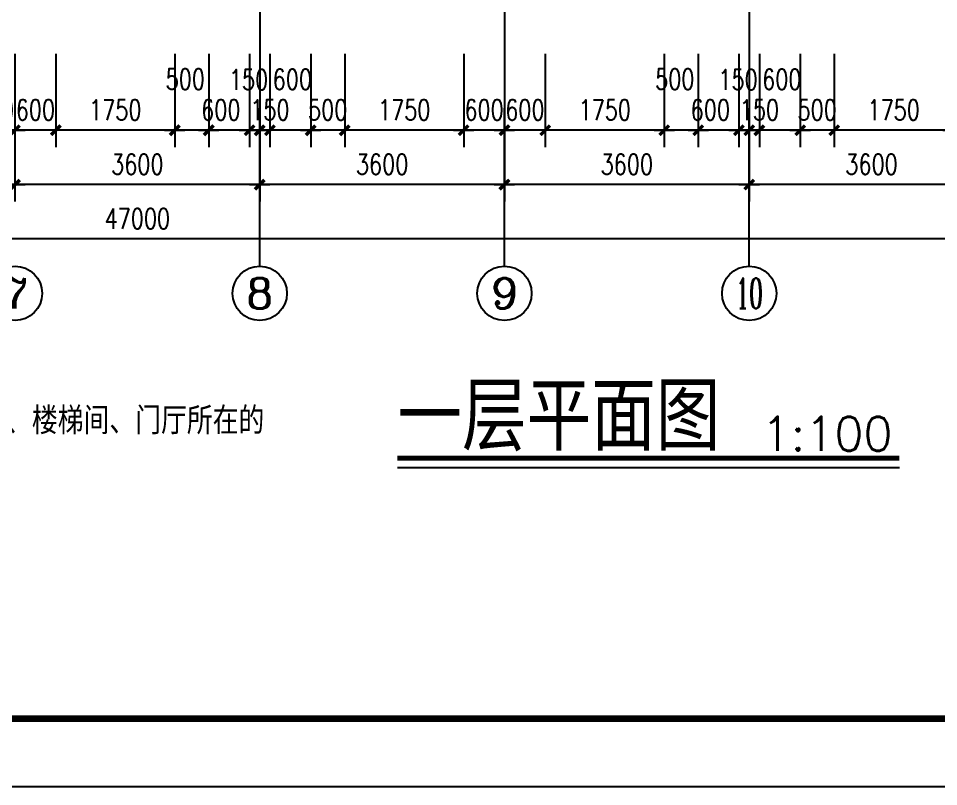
# Model space of a CAD drawing. Extents: x -105837 to 547563, y 466041 to 508041.
# Drawn here: x 40920 to 54456, y 466041 to 477346 of the extents above; entities that cross this region are included whole.
import ezdxf
from ezdxf.enums import TextEntityAlignment as Align

# ---------------------------------------------------------------- set-up
doc = ezdxf.new("R2010")
doc.units = 0
doc.header["$LTSCALE"] = 1000
doc.header["$MEASUREMENT"] = 0
doc.linetypes.add('DOTE', pattern=[2.42, 2, -0.2, 0.02, -0.2])
doc.layers.get('0').update_dxf_attribs({"linetype": 'CONTINUOUS'})
doc.layers.get('DEFPOINTS').update_dxf_attribs({"linetype": 'CONTINUOUS'})
for name, color, linetype in [('AXIS', 3, 'CONTINUOUS'), ('AXIS_TEXT', 7, 'CONTINUOUS'), ('DIM_SYMB', 3, 'CONTINUOUS'), ('DOTE', 1, 'DOTE'), ('PUB_DIM', 3, 'CONTINUOUS'), ('PUB_TEXT', 7, 'CONTINUOUS'), ('PUB_TITLE', 4, 'CONTINUOUS')]:
    doc.layers.add(name, color=color, linetype=linetype)
doc.styles.add('COMPLEX', font='COMPLEX.shx')
doc.styles.add('DIM_FONT', font='SIMPLEX.shx', dxfattribs={"width": 0.75})
doc.styles.get("Standard").update_dxf_attribs({"font": 'txt.shx', "bigfont": 'hzdx.shx'})
doc.dimstyles.new('DIMN', dxfattribs={"dimtxt": 300, "dimasz": 1, "dimexe": 250, "dimexo": 300, "dimgap": 150, "dimtad": 1, "dimdec": 0, "dimzin": 0, "dimdsep": 46, "dimtxsty": 'DIM_FONT', "dimblk": '_DIMX', "dimcen": 0.09, "dimclrt": 7, "dimadec": 0, "dimazin": 0, "dimtfac": 1, "dimtdec": 0, "dimtix": 1, "dimtmove": 2, "dimatfit": 3, "dimldrblk": '_DIMX', "dimfxl": 1, "dimtolj": 1, "dimtzin": 0, "dimarcsym": 0})

# ---------------------------------------------------------------- blocks, each defined once
blk = doc.blocks.new('_DIMX')
blk.add_line((-150, 0), (150, 0))
at = {"const_width": 50}
blk.add_lwpolyline([(-70, -70), (70, 70)], dxfattribs=at)
blk = doc.blocks.new('*D28')
at = {"layer": 'DEFPOINTS', "color": 0, "transparency": 16777216}
for p in [(19170, 476325), (66170, 476325), (19170, 474100)]:
    blk.add_point(p, dxfattribs=at)
at = {"layer": 'PUB_DIM', "color": 0, "lineweight": -2, "transparency": 16777216}
for p, q in [((19170, 476025), (19170, 473850)), ((66170, 476025), (66170, 473850)), ((66169, 474100), (19171, 474100))]:
    blk.add_line(p, q, dxfattribs=at)
at = {"layer": 'PUB_DIM', "color": 0, "lineweight": -2, "transparency": 16777216, "rotation": 180}
blk.add_blockref('_DIMX', (19170, 474100), dxfattribs=at)
at = {"layer": 'PUB_DIM', "color": 0, "lineweight": -2, "transparency": 16777216}
blk.add_blockref('_DIMX', (66170, 474100), dxfattribs=at)
at = {"layer": 'PUB_DIM', "color": 7, "transparency": 16777216, "insert": (42670, 474400), "char_height": 300, "attachment_point": 5, "style": 'DIM_FONT'}
blk.add_mtext('\\A1;47000', dxfattribs=at)
blk = doc.blocks.new('*D272')
at = {"layer": 'AXIS', "color": 0, "lineweight": -2, "transparency": 16777216}
for p, q in [((41470, 476825), (41470, 475450)), ((43220, 476825), (43220, 475450)), ((43219, 475700), (41471, 475700))]:
    blk.add_line(p, q, dxfattribs=at)
at = {"layer": 'DEFPOINTS', "color": 0, "transparency": 16777216}
for p in [(41470, 477125, 1273), (43220, 477125, 1273), (41470, 475700)]:
    blk.add_point(p, dxfattribs=at)
at = {"layer": 'AXIS', "color": 0, "lineweight": -2, "transparency": 16777216, "rotation": 180}
blk.add_blockref('_DIMX', (41470, 475700), dxfattribs=at)
at = {"layer": 'AXIS', "color": 0, "lineweight": -2, "transparency": 16777216}
blk.add_blockref('_DIMX', (43220, 475700), dxfattribs=at)
at = {"layer": 'AXIS', "color": 7, "transparency": 16777216, "insert": (42345, 476000), "char_height": 300, "attachment_point": 5, "style": 'DIM_FONT'}
blk.add_mtext('\\A1;1750', dxfattribs=at)
blk = doc.blocks.new('*D274')
at = {"layer": 'AXIS', "color": 0, "lineweight": -2, "transparency": 16777216}
for p, q in [((40870, 476025), (40870, 474650)), ((44470, 476025), (44470, 474650)), ((44469, 474900), (40871, 474900))]:
    blk.add_line(p, q, dxfattribs=at)
at = {"layer": 'DEFPOINTS', "color": 0, "transparency": 16777216}
for p in [(40870, 476325), (44470, 476325), (40870, 474900)]:
    blk.add_point(p, dxfattribs=at)
at = {"layer": 'AXIS', "color": 0, "lineweight": -2, "transparency": 16777216, "rotation": 180}
blk.add_blockref('_DIMX', (40870, 474900), dxfattribs=at)
at = {"layer": 'AXIS', "color": 0, "lineweight": -2, "transparency": 16777216}
blk.add_blockref('_DIMX', (44470, 474900), dxfattribs=at)
at = {"layer": 'AXIS', "color": 7, "transparency": 16777216, "insert": (42670, 475200), "char_height": 300, "attachment_point": 5, "style": 'DIM_FONT'}
blk.add_mtext('\\A1;3600', dxfattribs=at)
blk = doc.blocks.new('*D365')
at = {"layer": 'AXIS', "color": 0, "lineweight": -2, "transparency": 16777216}
for p, q in [((37270, 476025), (37270, 474650)), ((40870, 476025), (40870, 474650)), ((40869, 474900), (37271, 474900))]:
    blk.add_line(p, q, dxfattribs=at)
at = {"layer": 'DEFPOINTS', "color": 0, "transparency": 16777216}
for p in [(37270, 476325), (40870, 476325), (37270, 474900)]:
    blk.add_point(p, dxfattribs=at)
at = {"layer": 'AXIS', "color": 0, "lineweight": -2, "transparency": 16777216, "rotation": 180}
blk.add_blockref('_DIMX', (37270, 474900), dxfattribs=at)
at = {"layer": 'AXIS', "color": 0, "lineweight": -2, "transparency": 16777216}
blk.add_blockref('_DIMX', (40870, 474900), dxfattribs=at)
at = {"layer": 'AXIS', "color": 7, "transparency": 16777216, "insert": (39070, 475200), "char_height": 300, "attachment_point": 5, "style": 'DIM_FONT'}
blk.add_mtext('\\A1;3600', dxfattribs=at)
blk = doc.blocks.new('_axiso')
blk.add_circle((0, 0), 0.5)
at = {"layer": 'AXIS_TEXT', "style": 'COMPLEX', "width": 1.041667}
blk.add_attdef('A', text='', height=0.56, dxfattribs=at).set_placement((-0.25, -0.28), (0.25, -0.28), align=Align.FIT)
blk = doc.blocks.new('*D371')
at = {"layer": 'AXIS', "color": 0, "lineweight": -2, "transparency": 16777216}
for p, q in [((40870, 476825), (40870, 475450)), ((41470, 476825), (41470, 475450)), ((40869, 475700), (40868, 475700)), ((41470, 475700), (40870, 475700)), ((41471, 475700), (41472, 475700))]:
    blk.add_line(p, q, dxfattribs=at)
at = {"layer": 'DEFPOINTS', "color": 0, "transparency": 16777216}
for p in [(40870, 477125), (41470, 477125, 1273), (40870, 475700)]:
    blk.add_point(p, dxfattribs=at)
at = {"layer": 'AXIS', "color": 0, "lineweight": -2, "transparency": 16777216}
blk.add_blockref('_DIMX', (40870, 475700), dxfattribs=at)
at = {"layer": 'AXIS', "color": 0, "lineweight": -2, "transparency": 16777216, "rotation": 180}
blk.add_blockref('_DIMX', (41470, 475700), dxfattribs=at)
at = {"layer": 'AXIS', "color": 7, "transparency": 16777216, "insert": (41170, 476000), "char_height": 300, "attachment_point": 5, "style": 'DIM_FONT'}
blk.add_mtext('\\A1;600', dxfattribs=at)
blk = doc.blocks.new('*D372')
at = {"layer": 'AXIS', "color": 0, "lineweight": -2, "transparency": 16777216}
for p, q in [((40270, 476825), (40270, 475450)), ((40870, 476825), (40870, 475450)), ((40269, 475700), (40268, 475700)), ((40870, 475700), (40270, 475700)), ((40871, 475700), (40872, 475700))]:
    blk.add_line(p, q, dxfattribs=at)
at = {"layer": 'DEFPOINTS', "color": 0, "transparency": 16777216}
for p in [(40270, 477125, 1273), (40870, 477125), (40270, 475700)]:
    blk.add_point(p, dxfattribs=at)
at = {"layer": 'AXIS', "color": 0, "lineweight": -2, "transparency": 16777216}
blk.add_blockref('_DIMX', (40270, 475700), dxfattribs=at)
at = {"layer": 'AXIS', "color": 0, "lineweight": -2, "transparency": 16777216, "rotation": 180}
blk.add_blockref('_DIMX', (40870, 475700), dxfattribs=at)
at = {"layer": 'AXIS', "color": 7, "transparency": 16777216, "insert": (40570, 476000), "char_height": 300, "attachment_point": 5, "style": 'DIM_FONT'}
blk.add_mtext('\\A1;600', dxfattribs=at)
blk = doc.blocks.new('*D415')
at = {"layer": 'AXIS', "color": 0, "lineweight": -2, "transparency": 16777216}
for p, q in [((52920, 476825), (52920, 475450)), ((54670, 476825), (54670, 475450)), ((54669, 475700), (52921, 475700))]:
    blk.add_line(p, q, dxfattribs=at)
at = {"layer": 'DEFPOINTS', "color": 0, "transparency": 16777216}
for p in [(52920, 477125, 1273), (54670, 477125, 1273), (52920, 475700)]:
    blk.add_point(p, dxfattribs=at)
at = {"layer": 'AXIS', "color": 0, "lineweight": -2, "transparency": 16777216, "rotation": 180}
blk.add_blockref('_DIMX', (52920, 475700), dxfattribs=at)
at = {"layer": 'AXIS', "color": 0, "lineweight": -2, "transparency": 16777216}
blk.add_blockref('_DIMX', (54670, 475700), dxfattribs=at)
at = {"layer": 'AXIS', "color": 7, "transparency": 16777216, "insert": (53795, 476000), "char_height": 300, "attachment_point": 5, "style": 'DIM_FONT'}
blk.add_mtext('\\A1;1750', dxfattribs=at)
blk = doc.blocks.new('*D417')
at = {"layer": 'AXIS', "color": 0, "lineweight": -2, "transparency": 16777216}
for p, q in [((51670, 476025), (51670, 474650)), ((55270, 476025), (55270, 474650)), ((55269, 474900), (51671, 474900))]:
    blk.add_line(p, q, dxfattribs=at)
at = {"layer": 'DEFPOINTS', "color": 0, "transparency": 16777216}
for p in [(51670, 476325), (55270, 476325), (51670, 474900)]:
    blk.add_point(p, dxfattribs=at)
at = {"layer": 'AXIS', "color": 0, "lineweight": -2, "transparency": 16777216, "rotation": 180}
blk.add_blockref('_DIMX', (51670, 474900), dxfattribs=at)
at = {"layer": 'AXIS', "color": 0, "lineweight": -2, "transparency": 16777216}
blk.add_blockref('_DIMX', (55270, 474900), dxfattribs=at)
at = {"layer": 'AXIS', "color": 7, "transparency": 16777216, "insert": (53470, 475200), "char_height": 300, "attachment_point": 5, "style": 'DIM_FONT'}
blk.add_mtext('\\A1;3600', dxfattribs=at)
blk = doc.blocks.new('*D421')
at = {"layer": 'AXIS', "color": 0, "lineweight": -2, "transparency": 16777216}
for p, q in [((48070, 476825), (48070, 475450)), ((48670, 476825), (48670, 475450)), ((48069, 475700), (48068, 475700)), ((48670, 475700), (48070, 475700)), ((48671, 475700), (48672, 475700))]:
    blk.add_line(p, q, dxfattribs=at)
at = {"layer": 'DEFPOINTS', "color": 0, "transparency": 16777216}
for p in [(48070, 477125), (48670, 477125, 1273), (48070, 475700)]:
    blk.add_point(p, dxfattribs=at)
at = {"layer": 'AXIS', "color": 0, "lineweight": -2, "transparency": 16777216}
blk.add_blockref('_DIMX', (48070, 475700), dxfattribs=at)
at = {"layer": 'AXIS', "color": 0, "lineweight": -2, "transparency": 16777216, "rotation": 180}
blk.add_blockref('_DIMX', (48670, 475700), dxfattribs=at)
at = {"layer": 'AXIS', "color": 7, "transparency": 16777216, "insert": (48370, 476000), "char_height": 300, "attachment_point": 5, "style": 'DIM_FONT'}
blk.add_mtext('\\A1;600', dxfattribs=at)
blk = doc.blocks.new('*D422')
at = {"layer": 'AXIS', "color": 0, "lineweight": -2, "transparency": 16777216}
for p, q in [((48070, 476025), (48070, 474650)), ((51670, 476025), (51670, 474650)), ((51669, 474900), (48071, 474900))]:
    blk.add_line(p, q, dxfattribs=at)
at = {"layer": 'DEFPOINTS', "color": 0, "transparency": 16777216}
for p in [(48070, 476325), (51670, 476325), (48070, 474900)]:
    blk.add_point(p, dxfattribs=at)
at = {"layer": 'AXIS', "color": 0, "lineweight": -2, "transparency": 16777216, "rotation": 180}
blk.add_blockref('_DIMX', (48070, 474900), dxfattribs=at)
at = {"layer": 'AXIS', "color": 0, "lineweight": -2, "transparency": 16777216}
blk.add_blockref('_DIMX', (51670, 474900), dxfattribs=at)
at = {"layer": 'AXIS', "color": 7, "transparency": 16777216, "insert": (49870, 475200), "char_height": 300, "attachment_point": 5, "style": 'DIM_FONT'}
blk.add_mtext('\\A1;3600', dxfattribs=at)
blk = doc.blocks.new('*D423')
at = {"layer": 'AXIS', "color": 0, "lineweight": -2, "transparency": 16777216}
for p, q in [((45220, 476825), (45220, 475450)), ((45720, 476825), (45720, 475450)), ((45219, 475700), (45218, 475700)), ((45720, 475700), (45220, 475700)), ((45721, 475700), (45722, 475700))]:
    blk.add_line(p, q, dxfattribs=at)
at = {"layer": 'DEFPOINTS', "color": 0, "transparency": 16777216}
for p in [(45220, 477125, 1273), (45720, 477125, 1273), (45220, 475700)]:
    blk.add_point(p, dxfattribs=at)
at = {"layer": 'AXIS', "color": 0, "lineweight": -2, "transparency": 16777216}
blk.add_blockref('_DIMX', (45220, 475700), dxfattribs=at)
at = {"layer": 'AXIS', "color": 0, "lineweight": -2, "transparency": 16777216, "rotation": 180}
blk.add_blockref('_DIMX', (45720, 475700), dxfattribs=at)
at = {"layer": 'AXIS', "color": 7, "transparency": 16777216, "insert": (45470, 476000), "char_height": 300, "attachment_point": 5, "style": 'DIM_FONT'}
blk.add_mtext('\\A1;500', dxfattribs=at)
blk = doc.blocks.new('*D424')
at = {"layer": 'AXIS', "color": 0, "lineweight": -2, "transparency": 16777216}
for p, q in [((44470, 476025), (44470, 474650)), ((48070, 476025), (48070, 474650)), ((48069, 474900), (44471, 474900))]:
    blk.add_line(p, q, dxfattribs=at)
at = {"layer": 'DEFPOINTS', "color": 0, "transparency": 16777216}
for p in [(44470, 476325), (48070, 476325), (44470, 474900)]:
    blk.add_point(p, dxfattribs=at)
at = {"layer": 'AXIS', "color": 0, "lineweight": -2, "transparency": 16777216, "rotation": 180}
blk.add_blockref('_DIMX', (44470, 474900), dxfattribs=at)
at = {"layer": 'AXIS', "color": 0, "lineweight": -2, "transparency": 16777216}
blk.add_blockref('_DIMX', (48070, 474900), dxfattribs=at)
at = {"layer": 'AXIS', "color": 7, "transparency": 16777216, "insert": (46270, 475200), "char_height": 300, "attachment_point": 5, "style": 'DIM_FONT'}
blk.add_mtext('\\A1;3600', dxfattribs=at)
blk = doc.blocks.new('*D425')
at = {"layer": 'AXIS', "color": 0, "lineweight": -2, "transparency": 16777216}
for p, q in [((43720, 476825), (43720, 475450)), ((44320, 476825), (44320, 475450)), ((44319, 475700), (43721, 475700))]:
    blk.add_line(p, q, dxfattribs=at)
at = {"layer": 'DEFPOINTS', "color": 0, "transparency": 16777216}
for p in [(43720, 477125, 1273), (44320, 477125, 1273), (43720, 475700)]:
    blk.add_point(p, dxfattribs=at)
at = {"layer": 'AXIS', "color": 0, "lineweight": -2, "transparency": 16777216, "rotation": 180}
blk.add_blockref('_DIMX', (43720, 475700), dxfattribs=at)
at = {"layer": 'AXIS', "color": 0, "lineweight": -2, "transparency": 16777216}
blk.add_blockref('_DIMX', (44320, 475700), dxfattribs=at)
at = {"layer": 'AXIS', "color": 7, "transparency": 16777216, "insert": (43898, 476000), "char_height": 300, "attachment_point": 5, "style": 'DIM_FONT'}
blk.add_mtext('\\A1;600', dxfattribs=at)
blk = doc.blocks.new('*D426')
at = {"layer": 'AXIS', "color": 0, "lineweight": -2, "transparency": 16777216}
for p, q in [((43220, 476825), (43220, 475450)), ((43720, 476825), (43720, 475450)), ((43719, 475700), (43221, 475700))]:
    blk.add_line(p, q, dxfattribs=at)
at = {"layer": 'DEFPOINTS', "color": 0, "transparency": 16777216}
for p in [(43220, 477125, 1273), (43720, 477125, 1273), (43220, 475700)]:
    blk.add_point(p, dxfattribs=at)
at = {"layer": 'AXIS', "color": 0, "lineweight": -2, "transparency": 16777216, "rotation": 180}
blk.add_blockref('_DIMX', (43220, 475700), dxfattribs=at)
at = {"layer": 'AXIS', "color": 0, "lineweight": -2, "transparency": 16777216}
blk.add_blockref('_DIMX', (43720, 475700), dxfattribs=at)
at = {"layer": 'AXIS', "color": 7, "transparency": 16777216, "insert": (43375, 476452), "char_height": 300, "attachment_point": 5, "style": 'DIM_FONT'}
blk.add_mtext('\\A1;500', dxfattribs=at)
blk = doc.blocks.new('*D427')
at = {"layer": 'AXIS', "color": 0, "lineweight": -2, "transparency": 16777216}
for p, q in [((44470, 476825), (44470, 475450)), ((44620, 476825), (44620, 475450)), ((44469, 475700), (44468, 475700)), ((44620, 475700), (44470, 475700)), ((44621, 475700), (44622, 475700))]:
    blk.add_line(p, q, dxfattribs=at)
at = {"layer": 'DEFPOINTS', "color": 0, "transparency": 16777216}
for p in [(44470, 477125), (44620, 477125, 1273), (44470, 475700)]:
    blk.add_point(p, dxfattribs=at)
at = {"layer": 'AXIS', "color": 0, "lineweight": -2, "transparency": 16777216}
blk.add_blockref('_DIMX', (44470, 475700), dxfattribs=at)
at = {"layer": 'AXIS', "color": 0, "lineweight": -2, "transparency": 16777216, "rotation": 180}
blk.add_blockref('_DIMX', (44620, 475700), dxfattribs=at)
at = {"layer": 'AXIS', "color": 7, "transparency": 16777216, "insert": (44620, 476000), "char_height": 300, "attachment_point": 5, "style": 'DIM_FONT'}
blk.add_mtext('\\A1;150', dxfattribs=at)
blk = doc.blocks.new('*D428')
at = {"layer": 'AXIS', "color": 0, "lineweight": -2, "transparency": 16777216}
for p, q in [((44320, 476825), (44320, 475450)), ((44470, 476825), (44470, 475450)), ((44319, 475700), (44318, 475700)), ((44470, 475700), (44320, 475700)), ((44471, 475700), (44472, 475700))]:
    blk.add_line(p, q, dxfattribs=at)
at = {"layer": 'DEFPOINTS', "color": 0, "transparency": 16777216}
for p in [(44320, 477125, 1273), (44470, 477125), (44320, 475700)]:
    blk.add_point(p, dxfattribs=at)
at = {"layer": 'AXIS', "color": 0, "lineweight": -2, "transparency": 16777216}
blk.add_blockref('_DIMX', (44320, 475700), dxfattribs=at)
at = {"layer": 'AXIS', "color": 0, "lineweight": -2, "transparency": 16777216, "rotation": 180}
blk.add_blockref('_DIMX', (44470, 475700), dxfattribs=at)
at = {"layer": 'AXIS', "color": 7, "transparency": 16777216, "insert": (44306, 476444), "char_height": 300, "attachment_point": 5, "style": 'DIM_FONT'}
blk.add_mtext('\\A1;150', dxfattribs=at)
blk = doc.blocks.new('*D429')
at = {"layer": 'AXIS', "color": 0, "lineweight": -2, "transparency": 16777216}
for p, q in [((44620, 476825), (44620, 475450)), ((45220, 476825), (45220, 475450)), ((45219, 475700), (44621, 475700))]:
    blk.add_line(p, q, dxfattribs=at)
at = {"layer": 'DEFPOINTS', "color": 0, "transparency": 16777216}
for p in [(44620, 477125, 1273), (45220, 477125, 1273), (44620, 475700)]:
    blk.add_point(p, dxfattribs=at)
at = {"layer": 'AXIS', "color": 0, "lineweight": -2, "transparency": 16777216, "rotation": 180}
blk.add_blockref('_DIMX', (44620, 475700), dxfattribs=at)
at = {"layer": 'AXIS', "color": 0, "lineweight": -2, "transparency": 16777216}
blk.add_blockref('_DIMX', (45220, 475700), dxfattribs=at)
at = {"layer": 'AXIS', "color": 7, "transparency": 16777216, "insert": (44950, 476449), "char_height": 300, "attachment_point": 5, "style": 'DIM_FONT'}
blk.add_mtext('\\A1;600', dxfattribs=at)
blk = doc.blocks.new('*D430')
at = {"layer": 'AXIS', "color": 0, "lineweight": -2, "transparency": 16777216}
for p, q in [((45720, 476825), (45720, 475450)), ((47470, 476825), (47470, 475450)), ((47469, 475700), (45721, 475700))]:
    blk.add_line(p, q, dxfattribs=at)
at = {"layer": 'DEFPOINTS', "color": 0, "transparency": 16777216}
for p in [(45720, 477125, 1273), (47470, 477125, 1273), (45720, 475700)]:
    blk.add_point(p, dxfattribs=at)
at = {"layer": 'AXIS', "color": 0, "lineweight": -2, "transparency": 16777216, "rotation": 180}
blk.add_blockref('_DIMX', (45720, 475700), dxfattribs=at)
at = {"layer": 'AXIS', "color": 0, "lineweight": -2, "transparency": 16777216}
blk.add_blockref('_DIMX', (47470, 475700), dxfattribs=at)
at = {"layer": 'AXIS', "color": 7, "transparency": 16777216, "insert": (46595, 476000), "char_height": 300, "attachment_point": 5, "style": 'DIM_FONT'}
blk.add_mtext('\\A1;1750', dxfattribs=at)
blk = doc.blocks.new('*D431')
at = {"layer": 'AXIS', "color": 0, "lineweight": -2, "transparency": 16777216}
for p, q in [((47470, 476825), (47470, 475450)), ((48070, 476825), (48070, 475450)), ((47469, 475700), (47468, 475700)), ((48070, 475700), (47470, 475700)), ((48071, 475700), (48072, 475700))]:
    blk.add_line(p, q, dxfattribs=at)
at = {"layer": 'DEFPOINTS', "color": 0, "transparency": 16777216}
for p in [(47470, 477125, 1273), (48070, 477125), (47470, 475700)]:
    blk.add_point(p, dxfattribs=at)
at = {"layer": 'AXIS', "color": 0, "lineweight": -2, "transparency": 16777216}
blk.add_blockref('_DIMX', (47470, 475700), dxfattribs=at)
at = {"layer": 'AXIS', "color": 0, "lineweight": -2, "transparency": 16777216, "rotation": 180}
blk.add_blockref('_DIMX', (48070, 475700), dxfattribs=at)
at = {"layer": 'AXIS', "color": 7, "transparency": 16777216, "insert": (47770, 476000), "char_height": 300, "attachment_point": 5, "style": 'DIM_FONT'}
blk.add_mtext('\\A1;600', dxfattribs=at)
blk = doc.blocks.new('*D432')
at = {"layer": 'AXIS', "color": 0, "lineweight": -2, "transparency": 16777216}
for p, q in [((51670, 476825), (51670, 475450)), ((51820, 476825), (51820, 475450)), ((51669, 475700), (51668, 475700)), ((51820, 475700), (51670, 475700)), ((51821, 475700), (51822, 475700))]:
    blk.add_line(p, q, dxfattribs=at)
at = {"layer": 'DEFPOINTS', "color": 0, "transparency": 16777216}
for p in [(51670, 477125), (51820, 477125, 1273), (51670, 475700)]:
    blk.add_point(p, dxfattribs=at)
at = {"layer": 'AXIS', "color": 0, "lineweight": -2, "transparency": 16777216}
blk.add_blockref('_DIMX', (51670, 475700), dxfattribs=at)
at = {"layer": 'AXIS', "color": 0, "lineweight": -2, "transparency": 16777216, "rotation": 180}
blk.add_blockref('_DIMX', (51820, 475700), dxfattribs=at)
at = {"layer": 'AXIS', "color": 7, "transparency": 16777216, "insert": (51820, 476000), "char_height": 300, "attachment_point": 5, "style": 'DIM_FONT'}
blk.add_mtext('\\A1;150', dxfattribs=at)
blk = doc.blocks.new('*D433')
at = {"layer": 'AXIS', "color": 0, "lineweight": -2, "transparency": 16777216}
for p, q in [((51520, 476825), (51520, 475450)), ((51670, 476825), (51670, 475450)), ((51519, 475700), (51518, 475700)), ((51670, 475700), (51520, 475700)), ((51671, 475700), (51672, 475700))]:
    blk.add_line(p, q, dxfattribs=at)
at = {"layer": 'DEFPOINTS', "color": 0, "transparency": 16777216}
for p in [(51520, 477125, 1273), (51670, 477125), (51520, 475700)]:
    blk.add_point(p, dxfattribs=at)
at = {"layer": 'AXIS', "color": 0, "lineweight": -2, "transparency": 16777216}
blk.add_blockref('_DIMX', (51520, 475700), dxfattribs=at)
at = {"layer": 'AXIS', "color": 0, "lineweight": -2, "transparency": 16777216, "rotation": 180}
blk.add_blockref('_DIMX', (51670, 475700), dxfattribs=at)
at = {"layer": 'AXIS', "color": 7, "transparency": 16777216, "insert": (51506, 476444), "char_height": 300, "attachment_point": 5, "style": 'DIM_FONT'}
blk.add_mtext('\\A1;150', dxfattribs=at)
blk = doc.blocks.new('*D434')
at = {"layer": 'AXIS', "color": 0, "lineweight": -2, "transparency": 16777216}
for p, q in [((50920, 476825), (50920, 475450)), ((51520, 476825), (51520, 475450)), ((51519, 475700), (50921, 475700))]:
    blk.add_line(p, q, dxfattribs=at)
at = {"layer": 'DEFPOINTS', "color": 0, "transparency": 16777216}
for p in [(50920, 477125, 1273), (51520, 477125, 1273), (50920, 475700)]:
    blk.add_point(p, dxfattribs=at)
at = {"layer": 'AXIS', "color": 0, "lineweight": -2, "transparency": 16777216, "rotation": 180}
blk.add_blockref('_DIMX', (50920, 475700), dxfattribs=at)
at = {"layer": 'AXIS', "color": 0, "lineweight": -2, "transparency": 16777216}
blk.add_blockref('_DIMX', (51520, 475700), dxfattribs=at)
at = {"layer": 'AXIS', "color": 7, "transparency": 16777216, "insert": (51098, 476000), "char_height": 300, "attachment_point": 5, "style": 'DIM_FONT'}
blk.add_mtext('\\A1;600', dxfattribs=at)
blk = doc.blocks.new('*D435')
at = {"layer": 'AXIS', "color": 0, "lineweight": -2, "transparency": 16777216}
for p, q in [((48670, 476825), (48670, 475450)), ((50420, 476825), (50420, 475450)), ((50419, 475700), (48671, 475700))]:
    blk.add_line(p, q, dxfattribs=at)
at = {"layer": 'DEFPOINTS', "color": 0, "transparency": 16777216}
for p in [(48670, 477125, 1273), (50420, 477125, 1273), (48670, 475700)]:
    blk.add_point(p, dxfattribs=at)
at = {"layer": 'AXIS', "color": 0, "lineweight": -2, "transparency": 16777216, "rotation": 180}
blk.add_blockref('_DIMX', (48670, 475700), dxfattribs=at)
at = {"layer": 'AXIS', "color": 0, "lineweight": -2, "transparency": 16777216}
blk.add_blockref('_DIMX', (50420, 475700), dxfattribs=at)
at = {"layer": 'AXIS', "color": 7, "transparency": 16777216, "insert": (49545, 476000), "char_height": 300, "attachment_point": 5, "style": 'DIM_FONT'}
blk.add_mtext('\\A1;1750', dxfattribs=at)
blk = doc.blocks.new('*D436')
at = {"layer": 'AXIS', "color": 0, "lineweight": -2, "transparency": 16777216}
for p, q in [((50420, 476825), (50420, 475450)), ((50920, 476825), (50920, 475450)), ((50919, 475700), (50421, 475700))]:
    blk.add_line(p, q, dxfattribs=at)
at = {"layer": 'DEFPOINTS', "color": 0, "transparency": 16777216}
for p in [(50420, 477125, 1273), (50920, 477125, 1273), (50420, 475700)]:
    blk.add_point(p, dxfattribs=at)
at = {"layer": 'AXIS', "color": 0, "lineweight": -2, "transparency": 16777216, "rotation": 180}
blk.add_blockref('_DIMX', (50420, 475700), dxfattribs=at)
at = {"layer": 'AXIS', "color": 0, "lineweight": -2, "transparency": 16777216}
blk.add_blockref('_DIMX', (50920, 475700), dxfattribs=at)
at = {"layer": 'AXIS', "color": 7, "transparency": 16777216, "insert": (50575, 476452), "char_height": 300, "attachment_point": 5, "style": 'DIM_FONT'}
blk.add_mtext('\\A1;500', dxfattribs=at)
blk = doc.blocks.new('*D437')
at = {"layer": 'AXIS', "color": 0, "lineweight": -2, "transparency": 16777216}
for p, q in [((52420, 476825), (52420, 475450)), ((52920, 476825), (52920, 475450)), ((52419, 475700), (52418, 475700)), ((52920, 475700), (52420, 475700)), ((52921, 475700), (52922, 475700))]:
    blk.add_line(p, q, dxfattribs=at)
at = {"layer": 'DEFPOINTS', "color": 0, "transparency": 16777216}
for p in [(52420, 477125, 1273), (52920, 477125, 1273), (52420, 475700)]:
    blk.add_point(p, dxfattribs=at)
at = {"layer": 'AXIS', "color": 0, "lineweight": -2, "transparency": 16777216}
blk.add_blockref('_DIMX', (52420, 475700), dxfattribs=at)
at = {"layer": 'AXIS', "color": 0, "lineweight": -2, "transparency": 16777216, "rotation": 180}
blk.add_blockref('_DIMX', (52920, 475700), dxfattribs=at)
at = {"layer": 'AXIS', "color": 7, "transparency": 16777216, "insert": (52670, 476000), "char_height": 300, "attachment_point": 5, "style": 'DIM_FONT'}
blk.add_mtext('\\A1;500', dxfattribs=at)
blk = doc.blocks.new('*D438')
at = {"layer": 'AXIS', "color": 0, "lineweight": -2, "transparency": 16777216}
for p, q in [((51820, 476825), (51820, 475450)), ((52420, 476825), (52420, 475450)), ((52419, 475700), (51821, 475700))]:
    blk.add_line(p, q, dxfattribs=at)
at = {"layer": 'DEFPOINTS', "color": 0, "transparency": 16777216}
for p in [(51820, 477125, 1273), (52420, 477125, 1273), (51820, 475700)]:
    blk.add_point(p, dxfattribs=at)
at = {"layer": 'AXIS', "color": 0, "lineweight": -2, "transparency": 16777216, "rotation": 180}
blk.add_blockref('_DIMX', (51820, 475700), dxfattribs=at)
at = {"layer": 'AXIS', "color": 0, "lineweight": -2, "transparency": 16777216}
blk.add_blockref('_DIMX', (52420, 475700), dxfattribs=at)
at = {"layer": 'AXIS', "color": 7, "transparency": 16777216, "insert": (52150, 476449), "char_height": 300, "attachment_point": 5, "style": 'DIM_FONT'}
blk.add_mtext('\\A1;600', dxfattribs=at)

msp = doc.modelspace()

# ---------------------------------------------------------------- linework, layer by layer
at = {"layer": 'AXIS'}
for p, q in [((44470.1323, 473699.65569), (44470.1323, 476024.65569)), ((48070.1323, 473699.65569), (48070.1323, 476024.65569)), ((51670.1323, 473699.65569), (51670.1323, 476024.65569))]:
    msp.add_line(p, q, dxfattribs=at)
at = {"layer": 'DIM_SYMB', "const_width": 70}
msp.add_lwpolyline([(46495.44499, 470874.74162), (53879.92193, 470874.74162)], dxfattribs=at)
at = {"layer": 'DIM_SYMB'}
msp.add_lwpolyline([(46495.94356, 470734.74162), (53879.92193, 470734.74162)], dxfattribs=at)
at = {"layer": 'DOTE'}
for p, q in [((44470.1323, 499439.05978), (44470.1323, 476824.65569)), ((48070.1323, 499439.05978), (48070.1323, 476824.65569)), ((51670.1323, 499439.05978), (51670.1323, 476824.65569))]:
    msp.add_line(p, q, dxfattribs=at)
at = {"layer": 'PUB_TITLE'}
msp.add_lwpolyline([(12963.01576, 466040.74173), (72363.01576, 466040.74173), (72363.01576, 508040.74173), (12963.01576, 508040.74173)], close=True, dxfattribs=at)
at = {"layer": 'PUB_TITLE', "const_width": 100}
msp.add_lwpolyline([(13963.01576, 467040.74173), (71363.01576, 467040.74173), (71363.01576, 507040.74173), (13963.01576, 507040.74173)], close=True, dxfattribs=at)

# ---------------------------------------------------------------- block references
at = {"layer": 'AXIS'}
ref = msp.add_blockref('_axiso', (40870.1323, 473299.65569), dxfattribs=dict(at, xscale=800, yscale=800, zscale=800))
ref.add_attrib('A', '7', dxfattribs={"layer": 'AXIS_TEXT', "height": 448, "style": 'COMPLEX', "width": 1.339286}).set_placement((40670.1323, 473075.65569), (41070.1323, 473075.65569), align=Align.FIT)
ref = msp.add_blockref('_axiso', (44470.1323, 473299.65569), dxfattribs=dict(at, xscale=800, yscale=800, zscale=800))
ref.add_attrib('A', '8', dxfattribs={"layer": 'AXIS_TEXT', "height": 448, "style": 'COMPLEX', "width": 1.339286}).set_placement((44270.1323, 473075.65569), (44670.1323, 473075.65569), align=Align.FIT)
ref = msp.add_blockref('_axiso', (48070.1323, 473299.65569), dxfattribs=dict(at, xscale=800, yscale=800, zscale=800))
ref.add_attrib('A', '9', dxfattribs={"layer": 'AXIS_TEXT', "height": 448, "style": 'COMPLEX', "width": 1.339286}).set_placement((47870.1323, 473075.65569), (48270.1323, 473075.65569), align=Align.FIT)
ref = msp.add_blockref('_axiso', (51670.1323, 473299.65569), dxfattribs=dict(at, xscale=800, yscale=800, zscale=800))
ref.add_attrib('A', '10', dxfattribs={"layer": 'AXIS_TEXT', "height": 448, "style": 'COMPLEX', "width": 0.646552}).set_placement((51470.1323, 473075.65569), (51870.1323, 473075.65569), align=Align.FIT)

# ---------------------------------------------------------------- texts
at = {"layer": 'PUB_TEXT'}
for s, height, p in [('一层平面图', 1000, (46495.44499, 470983.24556)), ('厚（除宿舍卫生间、楼梯间、门厅所在的', 400, (37697.69994, 471225.73298)), ('1:100', 500, (51851.35051, 470983.24556))]:
    msp.add_text(s, height=height, dxfattribs=at).set_placement(p)

# ---------------------------------------------------------------- dimensions: what is measured, and where the dimension line sits
at = {"layer": 'AXIS'}
for base, p1, p2, picture, middle in [((40270.1323, 475699.65569), (40870.1323, 477124.65569), (40270.1323, 477124.65569, 1272.79221), '*D372', (40570.1323, 475999.65569)), ((40870.1323, 475699.65569), (41470.1323, 477124.65569, 1272.79221), (40870.1323, 477124.65569), '*D371', (41170.1323, 475999.65569)), ((41470.1323, 475699.65569), (43220.1323, 477124.65569, 1272.79221), (41470.1323, 477124.65569, 1272.79221), '*D272', (42345.1323, 475999.65569)), ((45220.1323, 475699.65569), (45720.1323, 477124.65569, 1272.79221), (45220.1323, 477124.65569, 1272.79221), '*D423', (45470.1323, 475999.65569)), ((45720.1323, 475699.65569), (47470.1323, 477124.65569, 1272.79221), (45720.1323, 477124.65569, 1272.79221), '*D430', (46595.1323, 475999.65569)), ((47470.1323, 475699.65569), (48070.1323, 477124.65569), (47470.1323, 477124.65569, 1272.79221), '*D431', (47770.1323, 475999.65569)), ((48070.1323, 475699.65569), (48670.1323, 477124.65569, 1272.79221), (48070.1323, 477124.65569), '*D421', (48370.1323, 475999.65569)), ((48670.1323, 475699.65569), (50420.1323, 477124.65569, 1272.79221), (48670.1323, 477124.65569, 1272.79221), '*D435', (49545.1323, 475999.65569)), ((52420.1323, 475699.65569), (52920.1323, 477124.65569, 1272.79221), (52420.1323, 477124.65569, 1272.79221), '*D437', (52670.1323, 475999.65569)), ((52920.1323, 475699.65569), (54670.1323, 477124.65569, 1272.79221), (52920.1323, 477124.65569, 1272.79221), '*D415', (53795.1323, 475999.65569)), ((37270.1323, 474899.65569), (40870.1323, 476324.65569), (37270.1323, 476324.65569), '*D365', (39070.1323, 475199.65569)), ((40870.1323, 474899.65569), (44470.1323, 476324.65569), (40870.1323, 476324.65569), '*D274', (42670.1323, 475199.65569)), ((44470.1323, 474899.65569), (48070.1323, 476324.65569), (44470.1323, 476324.65569), '*D424', (46270.1323, 475199.65569)), ((48070.1323, 474899.65569), (51670.1323, 476324.65569), (48070.1323, 476324.65569), '*D422', (49870.1323, 475199.65569)), ((51670.1323, 474899.65569), (55270.1323, 476324.65569), (51670.1323, 476324.65569), '*D417', (53470.1323, 475199.65569))]:
    dim = msp.add_linear_dim(base=base, p1=p1, p2=p2, dimstyle='DIMN', dxfattribs=at)
    dim.commit()
    dim.dimension.update_dxf_attribs({"geometry": picture, "text_midpoint": middle})
for base, p1, p2, picture, middle in [((43220.1323, 475699.65569), (43720.1323, 477124.65569, 1272.79221), (43220.1323, 477124.65569, 1272.79221), '*D426', (43374.51793, 476451.59827)), ((43720.1323, 475699.65569), (44320.1323, 477124.65569, 1272.79221), (43720.1323, 477124.65569, 1272.79221), '*D425', (43898.40769, 475999.65569)), ((44320.1323, 475699.65569), (44470.1323, 477124.65569), (44320.1323, 477124.65569, 1272.79221), '*D428', (44305.83131, 476443.81852)), ((44470.1323, 475699.65569), (44620.1323, 477124.65569, 1272.79221), (44470.1323, 477124.65569), '*D427', (44620.1323, 475999.65569)), ((44620.1323, 475699.65569), (45220.1323, 477124.65569, 1272.79221), (44620.1323, 477124.65569, 1272.79221), '*D429', (44950.36239, 476448.8242)), ((50420.1323, 475699.65569), (50920.1323, 477124.65569, 1272.79221), (50420.1323, 477124.65569, 1272.79221), '*D436', (50574.51793, 476451.59827)), ((50920.1323, 475699.65569), (51520.1323, 477124.65569, 1272.79221), (50920.1323, 477124.65569, 1272.79221), '*D434', (51098.40769, 475999.65569)), ((51520.1323, 475699.65569), (51670.1323, 477124.65569), (51520.1323, 477124.65569, 1272.79221), '*D433', (51505.83131, 476443.81852)), ((51670.1323, 475699.65569), (51820.1323, 477124.65569, 1272.79221), (51670.1323, 477124.65569), '*D432', (51820.1323, 475999.65569)), ((51820.1323, 475699.65569), (52420.1323, 477124.65569, 1272.79221), (51820.1323, 477124.65569, 1272.79221), '*D438', (52150.36239, 476448.8242))]:
    dim = msp.add_linear_dim(base=base, p1=p1, p2=p2, dimstyle='DIMN', dxfattribs=at)
    dim.commit()
    dim.dimension.update_dxf_attribs({"geometry": picture, "text_midpoint": middle, "dimtype": 128})
at = {"layer": 'PUB_DIM'}
dim = msp.add_aligned_dim(p1=(66170.1323, 476324.65569), p2=(19170.1323, 476324.65569), distance=2225, dimstyle='DIMN', dxfattribs=at)
dim.commit()
dim.dimension.update_dxf_attribs({"geometry": '*D28', "text_midpoint": (42670.1323, 474399.65569)})

doc.saveas('drawing.dxf')
